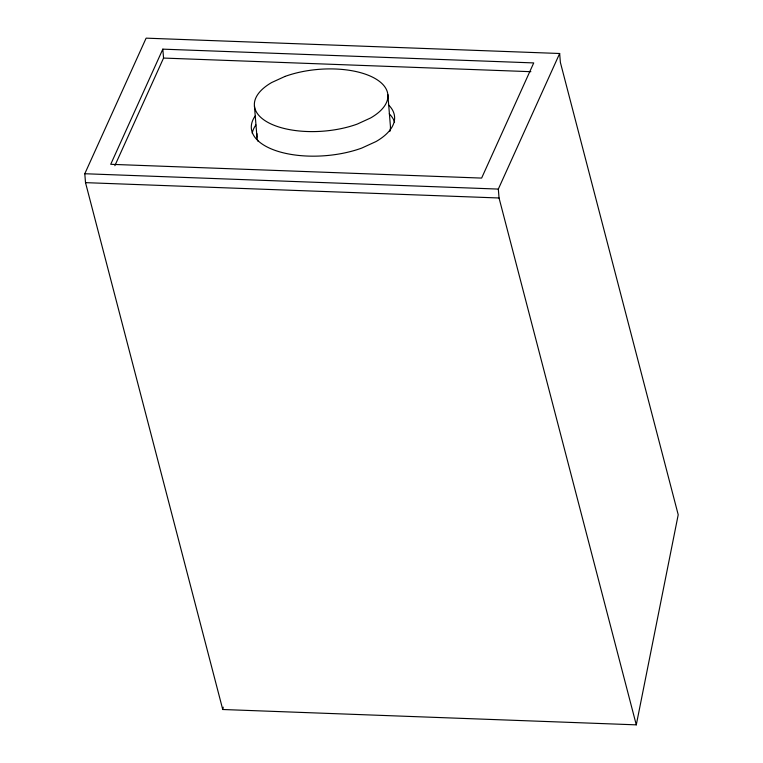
<?xml version="1.0" encoding="UTF-8"?>
<svg xmlns="http://www.w3.org/2000/svg" width="763" height="763" viewBox="0 0 763 763"><rect width="100%" height="100%" fill="white"/><g stroke="black" fill="none" stroke-linecap="round" stroke-linejoin="round"><path stroke-width="1.14" d="M222.748 709.504L85.513 182.643L84.788 173.735L146.124 38.15L559.66 53.496L560.376 62.404L678.212 514.748L636.285 724.85L222.748 709.504L223.216 707.167M162.824 49.147L110.721 164.312L481.625 178.084L533.728 62.919L162.824 49.147L163.549 58.064L114.86 165.695M636.285 724.85L499.05 197.989L498.325 189.081L559.66 53.496M163.549 58.064L530.886 71.693M84.788 173.735L498.325 189.081M85.513 182.643L499.05 197.989M387.842 94.498L390.37 125.685A66.953 30.987 -4.6 0 1 389.807 131.522M254.441 106L256.969 137.187M388.539 104.912A71.846 33.257 -4.6 0 1 376.016 141.556L361.738 148.089A71.846 33.257 -4.6 0 1 278.772 151.589A71.846 33.257 -4.6 0 1 255.147 116.052M252.248 133.239A71.846 33.257 -4.6 0 1 255.872 124.96M389.254 113.821A71.846 33.257 -4.6 0 1 394.566 122.061M257.961 141.165A66.953 30.987 -4.6 0 1 257.026 133.706M284.99 76.434L271.695 82.518A66.953 30.987 -4.6 0 0 270.188 123.577A66.953 30.987 -4.6 0 0 357.294 124.073L370.589 117.979A66.953 30.987 -4.6 0 0 372.086 76.92A66.953 30.987 -4.6 0 0 284.99 76.434"/></g></svg>
